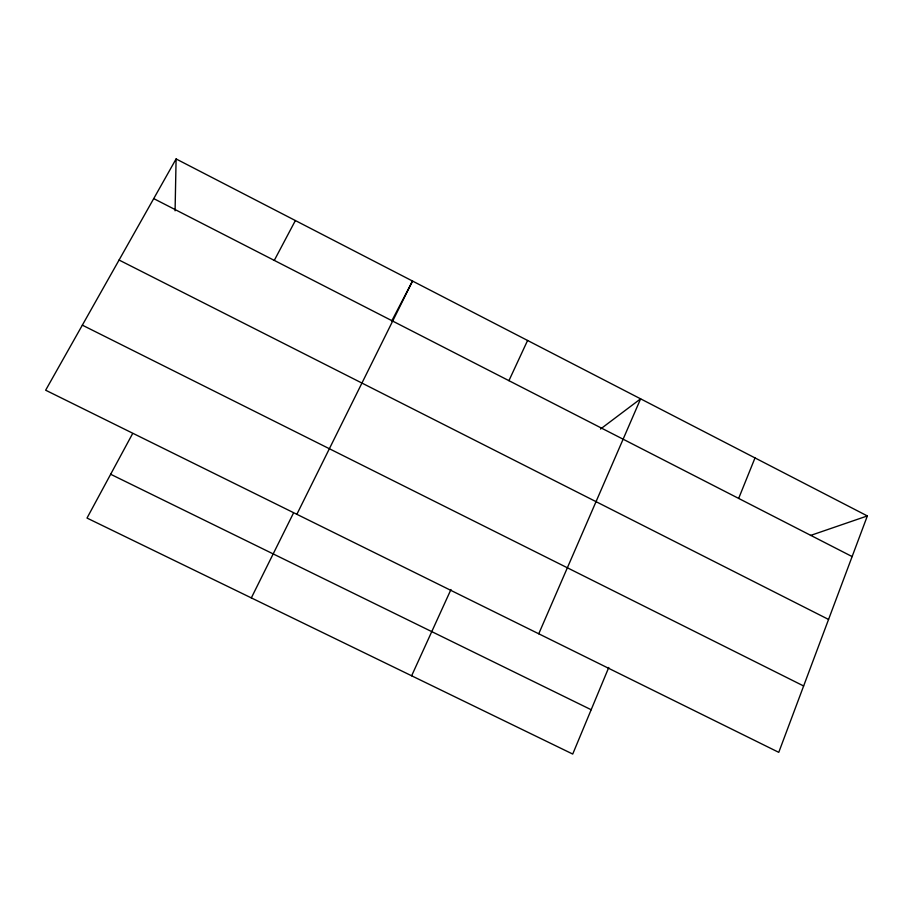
<?xml version="1.0" encoding="UTF-8"?>
<svg xmlns="http://www.w3.org/2000/svg" width="913" height="913" viewBox="0 0 913 913"><rect width="100%" height="100%" fill="white"/><g stroke="black" fill="none" stroke-linecap="round" stroke-linejoin="round"><path stroke-width="1.37" d="M175.079 210.812L176.095 158.942L867.35 515.936L778.766 752.346L45.65 390.205L176.095 158.942M738.663 498.418L755.005 457.915M608.766 667.46L572.725 754.058L87.009 518.059L132.579 433.664M538.75 633.782L640.618 398.833L600.503 429.042M411.626 675.791L450.965 589.501M508.929 380.664L527.588 340.469M251.326 597.901L293.393 513.232M296.862 514.293L412.528 281.044L391.745 320.954M274.288 260.399L295.378 220.547M810.47 535.475L867.35 515.936M110.656 474.258L591.179 709.743M82.341 325.154L803.634 685.983M119.067 260.034L828.559 619.448M153.715 198.6L852.126 556.576"/></g></svg>
